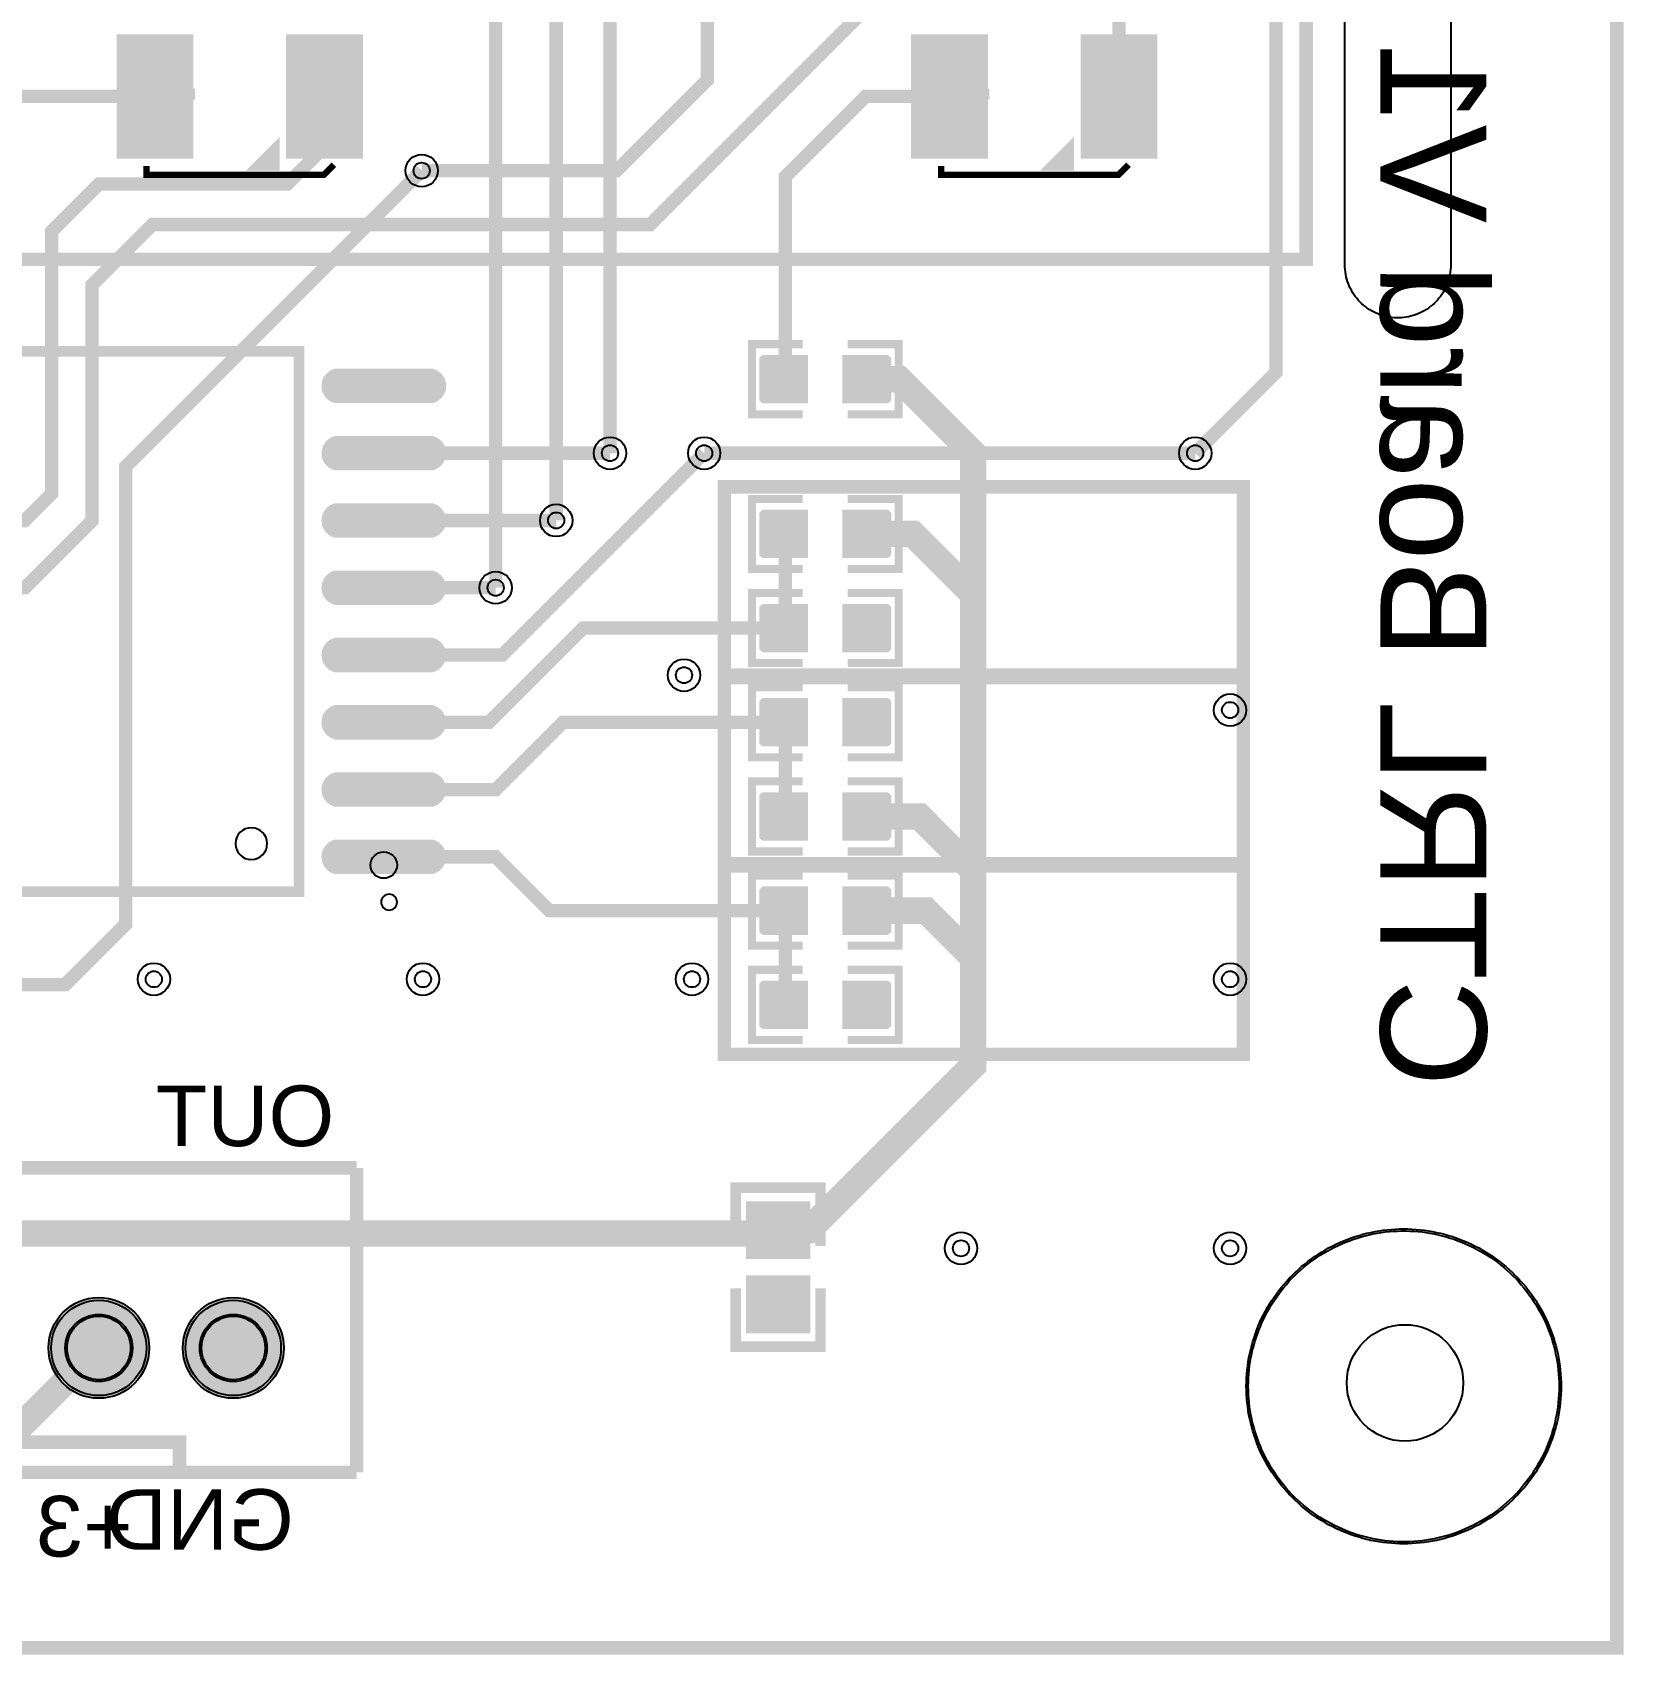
# Model space of a CAD drawing. Header units: millimetres. Extents: x -0.1 to 66.1, y -51.1 to 2.1.
# Drawn here: x 36.08 to 66.13, y -51.13 to -20.51 of the extents above; entities that cross this region are included whole.
import ezdxf

# ---------------------------------------------------------------- set-up
doc = ezdxf.new("R2010")
doc.units = ezdxf.units.MM
for name, color, linetype, true_color in [('BoardOutLine', 7, 'Continuous', 0xff00ff), ('BottomLayer', 7, 'Continuous', 0x0000ff), ('BottomSilkLayer', 7, 'Continuous', 0x66cc33), ('BottomSolderMaskLayer', 7, 'Continuous', 0xaa00ff), ('Document', 7, 'Continuous', 0xffffff), ('Hole', 7, 'Continuous', 0x222222), ('Multi-Layer', 7, 'Continuous', 0xc0c0c0), ('TopLayer', 7, 'Continuous', 0xff0000), ('TopPasteMaskLayer', 7, 'Continuous', 0x808080), ('TopSilkLayer', 7, 'Continuous', 0xffcc00), ('TopSolderMaskLayer', 7, 'Continuous', 0x800080)]:
    doc.layers.add(name, color=color, linetype=linetype, true_color=true_color)
doc.styles.get("Standard").update_dxf_attribs({"font": 'arial.ttf'})

msp = doc.modelspace()

# ---------------------------------------------------------------- hatches: boundary and pattern name
at = {"layer": 'BottomSolderMaskLayer'}
for points in [[(36.387, -45.339, 1), (38.289, -45.339, 1)], [(38.927, -45.339, 1), (40.829, -45.339, 1)]]:
    msp.add_hatch(color=256, dxfattribs=at).paths.add_polyline_path(points)
at = {"layer": 'Document'}
for points in [[(38.761, -21.161), (38.761, -22.154), (38.554, -22.154), (38.554, -21.159), (38.761, -21.161)], [(53.761, -21.161), (53.761, -22.154), (53.554, -22.154), (53.554, -21.159), (53.761, -21.161)], [(39.152, -21.567), (39.152, -21.774), (38.158, -21.774), (38.16, -21.567), (39.152, -21.567)], [(41.891, -21.567), (41.891, -21.774), (40.896, -21.774), (40.898, -21.567), (41.891, -21.567)], [(54.152, -21.567), (54.152, -21.774), (53.158, -21.774), (53.16, -21.567), (54.152, -21.567)], [(56.891, -21.567), (56.891, -21.774), (55.896, -21.774), (55.898, -21.567), (56.891, -21.567)], [(40.75, -23.113), (40.115, -23.113), (40.75, -22.478)], [(55.75, -23.113), (55.115, -23.113), (55.75, -22.478)]]:
    msp.add_hatch(color=256, dxfattribs=at).paths.add_polyline_path(points)
at = {"layer": 'Multi-Layer'}
for points in [[(36.438, -45.339, 1), (38.238, -45.339, 1)], [(38.978, -45.339, 1), (40.778, -45.339, 1)]]:
    msp.add_hatch(color=256, dxfattribs=at).paths.add_polyline_path(points)
at = {"layer": 'TopLayer'}
for points in [[(37.7, -20.563), (39.1, -20.563), (39.1, -22.863), (37.7, -22.863)], [(40.9, -20.563), (42.3, -20.563), (42.3, -22.863), (40.9, -22.863)], [(52.7, -20.563), (54.1, -20.563), (54.1, -22.863), (52.7, -22.863)], [(55.9, -20.563), (57.3, -20.563), (57.3, -22.863), (55.9, -22.863)], [(50.704, -27.483), (50.704, -26.619), (49.898, -26.619), (49.898, -27.483)], [(51.404, -27.483), (51.404, -26.619), (52.21, -26.619), (52.21, -27.483)], [(43.569, -26.878, -0.785398), (43.569, -27.478), (41.869, -27.478, -0.785398), (41.869, -26.878)], [(43.569, -28.148, -0.785398), (43.569, -28.748), (41.869, -28.748, -0.785398), (41.869, -28.148)], [(43.569, -29.418, -0.785398), (43.569, -30.018), (41.869, -30.018, -0.785398), (41.869, -29.418)], [(50.704, -30.404), (50.704, -29.54), (49.898, -29.54), (49.898, -30.404)], [(51.404, -30.404), (51.404, -29.54), (52.21, -29.54), (52.21, -30.404)], [(43.569, -30.688, -0.785398), (43.569, -31.288), (41.869, -31.288, -0.785398), (41.869, -30.688)], [(50.704, -31.318), (50.704, -32.182), (49.898, -32.182), (49.898, -31.318)], [(51.404, -31.318), (51.404, -32.182), (52.21, -32.182), (52.21, -31.318)], [(43.569, -31.958, -0.785398), (43.569, -32.558), (41.869, -32.558, -0.785398), (41.869, -31.958)], [(43.569, -33.228, -0.785398), (43.569, -33.828), (41.869, -33.828, -0.785398), (41.869, -33.228)], [(50.704, -33.096), (50.704, -33.96), (49.898, -33.96), (49.898, -33.096)], [(51.404, -33.096), (51.404, -33.96), (52.21, -33.96), (52.21, -33.096)], [(43.569, -34.498, -0.785398), (43.569, -35.098), (41.869, -35.098, -0.785398), (41.869, -34.498)], [(50.704, -35.738), (50.704, -34.874), (49.898, -34.874), (49.898, -35.738)], [(51.404, -35.738), (51.404, -34.874), (52.21, -34.874), (52.21, -35.738)], [(43.569, -35.768, -0.785398), (43.569, -36.368), (41.869, -36.368, -0.785398), (41.869, -35.768)], [(50.704, -37.516), (50.704, -36.652), (49.898, -36.652), (49.898, -37.516)], [(51.404, -37.516), (51.404, -36.652), (52.21, -36.652), (52.21, -37.516)], [(50.704, -38.43), (50.704, -39.294), (49.898, -39.294), (49.898, -38.43)], [(51.404, -38.43), (51.404, -39.294), (52.21, -39.294), (52.21, -38.43)], [(49.615, -43.615), (49.615, -42.615), (50.715, -42.615), (50.715, -43.615)], [(49.615, -45.015), (49.615, -44.015), (50.715, -44.015), (50.715, -45.015)]]:
    msp.add_hatch(color=256, dxfattribs=at).paths.add_polyline_path(points)
at = {"layer": 'TopPasteMaskLayer'}
for points in [[(37.7, -20.563), (39.1, -20.563), (39.1, -22.863), (37.7, -22.863)], [(40.9, -20.563), (42.3, -20.563), (42.3, -22.863), (40.9, -22.863)], [(52.7, -20.563), (54.1, -20.563), (54.1, -22.863), (52.7, -22.863)], [(55.9, -20.563), (57.3, -20.563), (57.3, -22.863), (55.9, -22.863)], [(50.699, -26.651), (50.699, -26.879), (50.319, -26.879), (50.319, -27.209), (50.699, -27.209), (50.699, -27.451), (50.649, -27.501), (49.859, -27.501), (49.809, -27.451), (49.809, -26.651), (49.859, -26.601), (50.649, -26.601)], [(52.249, -26.601), (51.449, -26.601), (51.399, -26.651), (51.399, -26.879), (51.769, -26.879), (51.769, -27.209), (51.399, -27.209), (51.399, -27.451), (51.449, -27.501), (52.249, -27.501), (52.299, -27.451), (52.299, -26.651)], [(43.569, -26.878, -0.785398), (43.569, -27.478), (41.869, -27.478, -0.785398), (41.869, -26.878)], [(43.569, -28.148, -0.785398), (43.569, -28.748), (41.869, -28.748, -0.785398), (41.869, -28.148)], [(43.569, -29.418, -0.785398), (43.569, -30.018), (41.869, -30.018, -0.785398), (41.869, -29.418)], [(50.699, -29.572), (50.699, -29.8), (50.319, -29.8), (50.319, -30.13), (50.699, -30.13), (50.699, -30.372), (50.649, -30.422), (49.859, -30.422), (49.809, -30.372), (49.809, -29.572), (49.859, -29.522), (50.649, -29.522)], [(52.249, -29.522), (51.449, -29.522), (51.399, -29.572), (51.399, -29.8), (51.769, -29.8), (51.769, -30.13), (51.399, -30.13), (51.399, -30.372), (51.449, -30.422), (52.249, -30.422), (52.299, -30.372), (52.299, -29.572)], [(43.569, -30.688, -0.785398), (43.569, -31.288), (41.869, -31.288, -0.785398), (41.869, -30.688)], [(49.859, -32.2), (50.659, -32.2), (50.709, -32.15), (50.709, -31.922), (50.339, -31.922), (50.339, -31.592), (50.709, -31.592), (50.709, -31.35), (50.659, -31.3), (49.859, -31.3), (49.809, -31.35), (49.809, -32.15)], [(51.409, -32.15), (51.409, -31.922), (51.789, -31.922), (51.789, -31.592), (51.409, -31.592), (51.409, -31.35), (51.459, -31.3), (52.249, -31.3), (52.299, -31.35), (52.299, -32.15), (52.249, -32.2), (51.459, -32.2)], [(43.569, -31.958, -0.785398), (43.569, -32.558), (41.869, -32.558, -0.785398), (41.869, -31.958)], [(43.569, -33.228, -0.785398), (43.569, -33.828), (41.869, -33.828, -0.785398), (41.869, -33.228)], [(49.859, -33.978), (50.659, -33.978), (50.709, -33.928), (50.709, -33.7), (50.339, -33.7), (50.339, -33.37), (50.709, -33.37), (50.709, -33.128), (50.659, -33.078), (49.859, -33.078), (49.809, -33.128), (49.809, -33.928)], [(51.409, -33.928), (51.409, -33.7), (51.789, -33.7), (51.789, -33.37), (51.409, -33.37), (51.409, -33.128), (51.459, -33.078), (52.249, -33.078), (52.299, -33.128), (52.299, -33.928), (52.249, -33.978), (51.459, -33.978)], [(43.569, -34.498, -0.785398), (43.569, -35.098), (41.869, -35.098, -0.785398), (41.869, -34.498)], [(50.699, -34.906), (50.699, -35.134), (50.319, -35.134), (50.319, -35.464), (50.699, -35.464), (50.699, -35.706), (50.649, -35.756), (49.859, -35.756), (49.809, -35.706), (49.809, -34.906), (49.859, -34.856), (50.649, -34.856)], [(52.249, -34.856), (51.449, -34.856), (51.399, -34.906), (51.399, -35.134), (51.769, -35.134), (51.769, -35.464), (51.399, -35.464), (51.399, -35.706), (51.449, -35.756), (52.249, -35.756), (52.299, -35.706), (52.299, -34.906)], [(43.569, -35.768, -0.785398), (43.569, -36.368), (41.869, -36.368, -0.785398), (41.869, -35.768)], [(50.699, -36.684), (50.699, -36.912), (50.319, -36.912), (50.319, -37.242), (50.699, -37.242), (50.699, -37.484), (50.649, -37.534), (49.859, -37.534), (49.809, -37.484), (49.809, -36.684), (49.859, -36.634), (50.649, -36.634)], [(52.249, -36.634), (51.449, -36.634), (51.399, -36.684), (51.399, -36.912), (51.769, -36.912), (51.769, -37.242), (51.399, -37.242), (51.399, -37.484), (51.449, -37.534), (52.249, -37.534), (52.299, -37.484), (52.299, -36.684)], [(49.859, -39.312), (50.659, -39.312), (50.709, -39.262), (50.709, -39.034), (50.339, -39.034), (50.339, -38.704), (50.709, -38.704), (50.709, -38.462), (50.659, -38.412), (49.859, -38.412), (49.809, -38.462), (49.809, -39.262)], [(51.409, -39.262), (51.409, -39.034), (51.789, -39.034), (51.789, -38.704), (51.409, -38.704), (51.409, -38.462), (51.459, -38.412), (52.249, -38.412), (52.299, -38.462), (52.299, -39.262), (52.249, -39.312), (51.459, -39.312)], [(49.615, -43.615), (49.615, -42.615), (50.715, -42.615), (50.715, -43.615)], [(49.615, -45.015), (49.615, -44.015), (50.715, -44.015), (50.715, -45.015)]]:
    msp.add_hatch(color=256, dxfattribs=at).paths.add_polyline_path(points)
at = {"layer": 'TopSilkLayer'}
for points in [[(40.75, -23.113), (40.115, -23.113), (40.75, -22.478)], [(55.75, -23.113), (55.115, -23.113), (55.75, -22.478)]]:
    msp.add_hatch(color=256, dxfattribs=at).paths.add_polyline_path(points)
at = {"layer": 'TopSolderMaskLayer'}
for points in [[(37.675, -20.538), (39.125, -20.538), (39.125, -22.888), (37.675, -22.888)], [(40.875, -20.538), (42.325, -20.538), (42.325, -22.888), (40.875, -22.888)], [(52.675, -20.538), (54.125, -20.538), (54.125, -22.888), (52.675, -22.888)], [(55.875, -20.538), (57.325, -20.538), (57.325, -22.888), (55.875, -22.888)], [(50.729, -27.508), (50.729, -26.594), (49.872, -26.594), (49.872, -27.508)], [(51.379, -27.508), (51.379, -26.594), (52.236, -26.594), (52.236, -27.508)], [(43.641, -26.853, -0.785398), (43.641, -27.503), (41.797, -27.503, -0.785398), (41.797, -26.853)], [(43.641, -28.123, -0.785398), (43.641, -28.773), (41.797, -28.773, -0.785398), (41.797, -28.123)], [(43.641, -29.393, -0.785398), (43.641, -30.043), (41.797, -30.043, -0.785398), (41.797, -29.393)], [(50.729, -30.429), (50.729, -29.515), (49.872, -29.515), (49.872, -30.429)], [(51.379, -30.429), (51.379, -29.515), (52.236, -29.515), (52.236, -30.429)], [(43.641, -30.663, -0.785398), (43.641, -31.313), (41.797, -31.313, -0.785398), (41.797, -30.663)], [(50.729, -31.293), (50.729, -32.207), (49.872, -32.207), (49.872, -31.293)], [(51.379, -31.293), (51.379, -32.207), (52.236, -32.207), (52.236, -31.293)], [(43.641, -31.933, -0.785398), (43.641, -32.583), (41.797, -32.583, -0.785398), (41.797, -31.933)], [(50.729, -33.071), (50.729, -33.985), (49.872, -33.985), (49.872, -33.071)], [(51.379, -33.071), (51.379, -33.985), (52.236, -33.985), (52.236, -33.071)], [(43.641, -33.203, -0.785398), (43.641, -33.853), (41.797, -33.853, -0.785398), (41.797, -33.203)], [(43.641, -34.473, -0.785398), (43.641, -35.123), (41.797, -35.123, -0.785398), (41.797, -34.473)], [(50.729, -35.763), (50.729, -34.849), (49.872, -34.849), (49.872, -35.763)], [(51.379, -35.763), (51.379, -34.849), (52.236, -34.849), (52.236, -35.763)], [(43.641, -35.743, -0.785398), (43.641, -36.393), (41.797, -36.393, -0.785398), (41.797, -35.743)], [(50.729, -37.541), (50.729, -36.627), (49.872, -36.627), (49.872, -37.541)], [(51.379, -37.541), (51.379, -36.627), (52.236, -36.627), (52.236, -37.541)], [(50.729, -38.405), (50.729, -39.319), (49.872, -39.319), (49.872, -38.405)], [(51.379, -38.405), (51.379, -39.319), (52.236, -39.319), (52.236, -38.405)], [(49.559, -43.661), (49.559, -42.569), (50.771, -42.569), (50.771, -43.661)], [(49.559, -45.061), (49.559, -43.969), (50.771, -43.969), (50.771, -45.061)], [(36.387, -45.339, 1), (38.289, -45.339, 1)], [(38.927, -45.339, 1), (40.829, -45.339, 1)]]:
    msp.add_hatch(color=256, dxfattribs=at).paths.add_polyline_path(points)

# ---------------------------------------------------------------- linework, layer by layer
at = {"layer": 'BoardOutLine', "const_width": 0.254}
msp.add_lwpolyline([(0, 2), (66, 2), (66, -51), (0, -51), (0, 2)], close=True, dxfattribs=at)
at = {"layer": 'BottomLayer', "const_width": 0.254}
for points in [[(44.831, -12.7), (44.831, -30.988)], [(45.974, -12.7), (45.974, -29.718)], [(46.99, -12.7), (46.99, -28.448)], [(43.434, -23.114), (37.846, -28.702), (37.846, -37.338), (36.703, -38.481), (33.401, -38.481), (32.258, -39.624), (32.258, -45.339)], [(58.039, -28.448), (48.768, -28.448)]]:
    msp.add_lwpolyline(points, dxfattribs=at)
at = {"layer": 'BottomLayer'}
msp.add_lwpolyline([(59.042, -46.064), (59.043, -45.986), (59.046, -45.909), (59.051, -45.832), (59.058, -45.755), (59.067, -45.678), (59.078, -45.601), (59.092, -45.525), (59.107, -45.449), (59.124, -45.373), (59.143, -45.298), (59.164, -45.224), (59.188, -45.15), (59.213, -45.076), (59.24, -45.004), (59.269, -44.932), (59.299, -44.861), (59.332, -44.791), (59.367, -44.721), (59.403, -44.653), (59.441, -44.586), (59.481, -44.519), (59.523, -44.454), (59.566, -44.39), (59.611, -44.327), (59.658, -44.265), (59.706, -44.204), (59.756, -44.145), (59.807, -44.087), (59.86, -44.03), (59.915, -43.975), (59.971, -43.922), (60.028, -43.869), (60.087, -43.819), (60.146, -43.77), (60.208, -43.722), (60.27, -43.676), (60.334, -43.632), (60.398, -43.59), (60.464, -43.549), (60.531, -43.51), (60.599, -43.473), (60.668, -43.437), (60.738, -43.404), (60.808, -43.372), (60.88, -43.342), (60.952, -43.314), (61.025, -43.288), (61.099, -43.264), (61.173, -43.242), (61.248, -43.221), (61.323, -43.203), (61.399, -43.187), (61.475, -43.173), (61.551, -43.16), (61.628, -43.15), (61.705, -43.142), (61.782, -43.136), (61.86, -43.132), (61.937, -43.13), (62.015, -43.13), (62.092, -43.132), (62.17, -43.136), (62.247, -43.142), (62.324, -43.15), (62.401, -43.16), (62.477, -43.173), (62.553, -43.187), (62.629, -43.203), (62.704, -43.221), (62.779, -43.242), (62.853, -43.264), (62.927, -43.288), (63, -43.314), (63.072, -43.342), (63.144, -43.372), (63.214, -43.404), (63.284, -43.437), (63.353, -43.473), (63.421, -43.51), (63.488, -43.549), (63.554, -43.59), (63.618, -43.632), (63.682, -43.676), (63.744, -43.722), (63.806, -43.77), (63.865, -43.819), (63.924, -43.869), (63.981, -43.922), (64.037, -43.975), (64.092, -44.03), (64.145, -44.087), (64.196, -44.145), (64.246, -44.204), (64.294, -44.265), (64.341, -44.327), (64.386, -44.39), (64.429, -44.454), (64.471, -44.519), (64.511, -44.586), (64.549, -44.653), (64.585, -44.721), (64.62, -44.791), (64.653, -44.861), (64.683, -44.932), (64.712, -45.004), (64.739, -45.076), (64.764, -45.15), (64.788, -45.224), (64.809, -45.298), (64.828, -45.373), (64.845, -45.449), (64.86, -45.525), (64.874, -45.601), (64.885, -45.678), (64.894, -45.755), (64.901, -45.832), (64.906, -45.909), (64.909, -45.986), (64.91, -46.064), (64.909, -46.141), (64.906, -46.219), (64.901, -46.296), (64.894, -46.373), (64.885, -46.45), (64.874, -46.527), (64.86, -46.603), (64.845, -46.679), (64.828, -46.755), (64.809, -46.83), (64.788, -46.904), (64.764, -46.978), (64.739, -47.051), (64.712, -47.124), (64.683, -47.196), (64.653, -47.267), (64.62, -47.337), (64.585, -47.406), (64.549, -47.475), (64.511, -47.542), (64.471, -47.609), (64.429, -47.674), (64.386, -47.738), (64.341, -47.801), (64.294, -47.863), (64.246, -47.924), (64.196, -47.983), (64.145, -48.041), (64.092, -48.097), (64.037, -48.153), (63.981, -48.206), (63.924, -48.258), (63.865, -48.309), (63.806, -48.358), (63.744, -48.406), (63.682, -48.451), (63.618, -48.496), (63.554, -48.538), (63.488, -48.579), (63.421, -48.618), (63.353, -48.655), (63.284, -48.691), (63.214, -48.724), (63.144, -48.756), (63.072, -48.786), (63, -48.814), (62.927, -48.84), (62.853, -48.864), (62.779, -48.886), (62.704, -48.907), (62.629, -48.925), (62.553, -48.941), (62.477, -48.955), (62.401, -48.967), (62.324, -48.978), (62.247, -48.986), (62.17, -48.992), (62.092, -48.996), (62.015, -48.998), (61.937, -48.998), (61.86, -48.996), (61.782, -48.992), (61.705, -48.986), (61.628, -48.978), (61.551, -48.967), (61.475, -48.955), (61.399, -48.941), (61.323, -48.925), (61.248, -48.907), (61.173, -48.886), (61.099, -48.864), (61.025, -48.84), (60.952, -48.814), (60.88, -48.786), (60.808, -48.756), (60.738, -48.724), (60.668, -48.691), (60.599, -48.655), (60.531, -48.618), (60.464, -48.579), (60.398, -48.538), (60.334, -48.496), (60.27, -48.451), (60.208, -48.406), (60.146, -48.358), (60.087, -48.309), (60.028, -48.258), (59.971, -48.206), (59.915, -48.153), (59.86, -48.097), (59.807, -48.041), (59.756, -47.983), (59.706, -47.924), (59.658, -47.863), (59.611, -47.801), (59.566, -47.738), (59.523, -47.674), (59.481, -47.609), (59.441, -47.542), (59.403, -47.475), (59.367, -47.406), (59.332, -47.337), (59.299, -47.267), (59.269, -47.196), (59.24, -47.124), (59.213, -47.051), (59.188, -46.978), (59.164, -46.904), (59.143, -46.83), (59.124, -46.755), (59.107, -46.679), (59.092, -46.603), (59.078, -46.527), (59.067, -46.45), (59.058, -46.373), (59.051, -46.296), (59.046, -46.219), (59.043, -46.141), (59.042, -46.064)], close=True, dxfattribs=at)
at = {"layer": 'BottomSilkLayer', "const_width": 0.254}
for points in [[(27.388, -41.939), (42.208, -41.939)], [(42.208, -41.939), (42.208, -47.689)], [(38.862, -47.625), (38.862, -47.117), (30.734, -47.117), (30.734, -47.625)], [(42.208, -47.689), (27.388, -47.689)]]:
    msp.add_lwpolyline(points, dxfattribs=at)
at = {"layer": 'BottomSolderMaskLayer'}
for centre, radius in [((37.338, -45.339), 0.951), ((39.878, -45.339), 0.951), ((37.338, -45.339), 0.634), ((39.878, -45.339), 0.634)]:
    msp.add_circle(centre, radius, dxfattribs=at)
at = {"layer": 'Document'}
msp.add_circle((42.719, -36.223), 0.25, dxfattribs=at)
at = {"layer": 'Hole'}
for centre in [(43.434, -23.114), (46.99, -28.448), (48.768, -28.448), (58.039, -28.448), (45.974, -29.718), (44.831, -30.988), (48.387, -32.639), (58.698, -33.298), (38.378, -38.378), (43.458, -38.378), (48.538, -38.378), (58.698, -38.378), (53.618, -43.458), (58.698, -43.458)]:
    msp.add_circle(centre, 0.153, dxfattribs=at)
at = {"layer": 'Multi-Layer'}
msp.add_lwpolyline([(62.865, -17.907), (62.865, -24.892), (62.864, -24.938), (62.861, -24.983), (62.856, -25.028), (62.848, -25.073), (62.839, -25.118), (62.828, -25.162), (62.815, -25.205), (62.799, -25.248), (62.782, -25.29), (62.763, -25.332), (62.742, -25.372), (62.719, -25.412), (62.695, -25.45), (62.669, -25.487), (62.641, -25.523), (62.611, -25.558), (62.58, -25.591), (62.548, -25.623), (62.514, -25.653), (62.478, -25.682), (62.442, -25.709), (62.404, -25.734), (62.365, -25.758), (62.325, -25.78), (62.284, -25.8), (62.242, -25.818), (62.2, -25.834), (62.157, -25.849), (62.113, -25.861), (62.068, -25.871), (62.024, -25.879), (61.979, -25.886), (61.933, -25.89), (61.888, -25.892), (61.842, -25.892), (61.797, -25.89), (61.751, -25.886), (61.706, -25.879), (61.662, -25.871), (61.617, -25.861), (61.573, -25.849), (61.53, -25.834), (61.488, -25.818), (61.446, -25.8), (61.405, -25.78), (61.365, -25.758), (61.326, -25.734), (61.288, -25.709), (61.252, -25.682), (61.216, -25.653), (61.182, -25.623), (61.15, -25.591), (61.119, -25.558), (61.089, -25.523), (61.061, -25.487), (61.035, -25.45), (61.011, -25.412), (60.988, -25.372), (60.967, -25.332), (60.948, -25.29), (60.931, -25.248), (60.915, -25.205), (60.902, -25.162), (60.891, -25.118), (60.882, -25.073), (60.874, -25.028), (60.869, -24.983), (60.866, -24.938), (60.865, -24.892), (60.865, -17.907)], dxfattribs=at)
for centre, radius in [((43.434, -23.114), 0.305), ((46.99, -28.448), 0.305), ((48.768, -28.448), 0.305), ((58.039, -28.448), 0.305), ((45.974, -29.718), 0.305), ((44.831, -30.988), 0.305), ((48.387, -32.639), 0.305), ((58.698, -33.298), 0.305), ((38.378, -38.378), 0.305), ((43.458, -38.378), 0.305), ((48.538, -38.378), 0.305), ((58.698, -38.378), 0.305), ((53.618, -43.458), 0.305), ((58.698, -43.458), 0.305), ((37.338, -45.339), 0.9), ((39.878, -45.339), 0.9), ((37.338, -45.339), 0.6), ((39.878, -45.339), 0.6), ((62, -46), 1.1)]:
    msp.add_circle(centre, radius, dxfattribs=at)
at = {"layer": 'TopLayer'}
for points, const_width in [([(12.25, -7.069), (15.537, -7.069), (18.034, -4.572), (28.194, -4.572), (31.242, -7.62), (34.544, -7.62), (37.592, -4.572), (57.658, -4.572), (59.563, -6.477), (59.563, -26.924), (58.039, -28.448)], 0.254), ([(48.829, -16.383), (48.829, -21.402), (47.117, -23.114), (43.434, -23.114)], 0.254), ([(56.599, -21.712), (56.599, -20.023), (56.261, -19.685), (52.197, -19.685), (47.752, -24.13), (38.354, -24.13), (37.211, -25.273), (37.211, -29.718), (35.941, -30.988), (32.718, -30.988)], 0.254), ([(26.035, -26.424), (26.035, -25.273), (29.596, -21.712), (38.4, -21.712)], 0.254), ([(41.6, -21.712), (41.6, -22.662), (40.894, -23.368), (37.338, -23.368), (36.449, -24.257), (36.449, -29.21), (35.941, -29.718), (32.718, -29.718)], 0.254), ([(53.4, -21.713), (51.816, -21.713), (50.301, -23.228), (50.301, -27.051)], 0.254), ([(53.848, -31.115), (53.848, -28.448), (52.451, -27.051), (51.807, -27.051)], 0.5), ([(46.99, -28.448), (42.719, -28.448)], 0.254), ([(48.768, -28.448), (44.958, -32.258), (42.72, -32.258)], 0.254), ([(45.974, -29.718), (43.053, -29.718)], 0.254), ([(50.301, -31.75), (50.301, -29.972)], 0.254), ([(53.848, -36.322), (53.848, -31.115), (52.705, -29.972), (51.807, -29.972)], 0.5), ([(44.831, -30.988), (42.719, -30.988)], 0.254), ([(42.72, -33.528), (44.704, -33.528), (46.482, -31.75), (50.3, -31.75)], 0.254), ([(42.72, -34.798), (44.831, -34.798), (46.101, -33.528), (50.3, -33.528)], 0.254), ([(50.301, -33.528), (50.301, -35.306)], 0.254), ([(53.848, -37.973), (53.848, -36.322), (52.832, -35.306), (51.807, -35.306)], 0.5), ([(42.72, -36.068), (44.831, -36.068), (45.847, -37.084), (50.3, -37.084)], 0.254), ([(51.807, -37.084), (52.959, -37.084), (53.848, -37.973), (53.848, -40.005), (50.738, -43.115), (50.165, -43.115)], 0.5), ([(50.301, -37.084), (50.301, -38.862)], 0.254), ([(50.165, -43.115), (50.1, -43.18), (35.306, -43.18), (34.798, -43.688), (34.798, -45.339)], 0.5), ([(19.558, -45.339), (19.558, -46.736), (20.193, -47.371), (35.306, -47.371), (37.338, -45.339)], 0.5)]:
    msp.add_lwpolyline(points, dxfattribs=dict(at, const_width=const_width))
msp.add_lwpolyline([(59.004, -46.064), (59.005, -45.986), (59.009, -45.908), (59.014, -45.831), (59.021, -45.753), (59.03, -45.676), (59.041, -45.599), (59.054, -45.522), (59.069, -45.446), (59.087, -45.37), (59.106, -45.295), (59.127, -45.22), (59.15, -45.146), (59.175, -45.072), (59.202, -44.999), (59.231, -44.927), (59.261, -44.855), (59.294, -44.785), (59.328, -44.715), (59.365, -44.646), (59.403, -44.578), (59.442, -44.511), (59.484, -44.445), (59.527, -44.381), (59.572, -44.317), (59.618, -44.255), (59.667, -44.194), (59.716, -44.134), (59.768, -44.076), (59.82, -44.018), (59.875, -43.963), (59.931, -43.908), (59.988, -43.856), (60.046, -43.804), (60.106, -43.755), (60.167, -43.706), (60.229, -43.66), (60.293, -43.615), (60.358, -43.572), (60.423, -43.53), (60.49, -43.49), (60.558, -43.452), (60.627, -43.416), (60.697, -43.382), (60.767, -43.349), (60.839, -43.319), (60.911, -43.29), (60.984, -43.263), (61.058, -43.238), (61.132, -43.215), (61.207, -43.194), (61.282, -43.174), (61.358, -43.157), (61.434, -43.142), (61.511, -43.129), (61.588, -43.118), (61.665, -43.109), (61.743, -43.102), (61.82, -43.096), (61.898, -43.093), (61.976, -43.092), (62.054, -43.093), (62.132, -43.096), (62.209, -43.102), (62.287, -43.109), (62.364, -43.118), (62.441, -43.129), (62.518, -43.142), (62.594, -43.157), (62.67, -43.174), (62.745, -43.194), (62.82, -43.215), (62.894, -43.238), (62.968, -43.263), (63.041, -43.29), (63.113, -43.319), (63.185, -43.349), (63.255, -43.382), (63.325, -43.416), (63.394, -43.452), (63.462, -43.49), (63.529, -43.53), (63.594, -43.572), (63.659, -43.615), (63.723, -43.66), (63.785, -43.706), (63.846, -43.755), (63.906, -43.804), (63.964, -43.856), (64.021, -43.908), (64.077, -43.963), (64.132, -44.018), (64.184, -44.076), (64.236, -44.134), (64.285, -44.194), (64.334, -44.255), (64.38, -44.317), (64.425, -44.381), (64.468, -44.445), (64.51, -44.511), (64.549, -44.578), (64.587, -44.646), (64.624, -44.715), (64.658, -44.785), (64.691, -44.855), (64.721, -44.927), (64.75, -44.999), (64.777, -45.072), (64.802, -45.146), (64.825, -45.22), (64.846, -45.295), (64.865, -45.37), (64.883, -45.446), (64.898, -45.522), (64.911, -45.599), (64.922, -45.676), (64.931, -45.753), (64.938, -45.831), (64.943, -45.908), (64.947, -45.986), (64.948, -46.064), (64.947, -46.142), (64.943, -46.219), (64.938, -46.297), (64.931, -46.375), (64.922, -46.452), (64.911, -46.529), (64.898, -46.605), (64.883, -46.682), (64.865, -46.758), (64.846, -46.833), (64.825, -46.908), (64.802, -46.982), (64.777, -47.056), (64.75, -47.129), (64.721, -47.201), (64.691, -47.273), (64.658, -47.343), (64.624, -47.413), (64.587, -47.482), (64.549, -47.55), (64.51, -47.617), (64.468, -47.682), (64.425, -47.747), (64.38, -47.811), (64.334, -47.873), (64.285, -47.934), (64.236, -47.994), (64.184, -48.052), (64.132, -48.109), (64.077, -48.165), (64.021, -48.219), (63.964, -48.272), (63.906, -48.324), (63.846, -48.373), (63.785, -48.421), (63.723, -48.468), (63.659, -48.513), (63.594, -48.556), (63.529, -48.598), (63.462, -48.637), (63.394, -48.675), (63.325, -48.712), (63.255, -48.746), (63.185, -48.779), (63.113, -48.809), (63.041, -48.838), (62.968, -48.865), (62.894, -48.89), (62.82, -48.913), (62.745, -48.934), (62.67, -48.953), (62.594, -48.971), (62.518, -48.986), (62.441, -48.999), (62.364, -49.01), (62.287, -49.019), (62.209, -49.026), (62.132, -49.031), (62.054, -49.034), (61.976, -49.035), (61.898, -49.034), (61.82, -49.031), (61.743, -49.026), (61.665, -49.019), (61.588, -49.01), (61.511, -48.999), (61.434, -48.986), (61.358, -48.971), (61.282, -48.953), (61.207, -48.934), (61.132, -48.913), (61.058, -48.89), (60.984, -48.865), (60.911, -48.838), (60.839, -48.809), (60.767, -48.779), (60.697, -48.746), (60.627, -48.712), (60.558, -48.675), (60.49, -48.637), (60.423, -48.598), (60.358, -48.556), (60.293, -48.513), (60.229, -48.468), (60.167, -48.421), (60.106, -48.373), (60.046, -48.324), (59.988, -48.272), (59.931, -48.219), (59.875, -48.165), (59.82, -48.109), (59.768, -48.052), (59.716, -47.994), (59.667, -47.934), (59.618, -47.873), (59.572, -47.811), (59.527, -47.747), (59.484, -47.682), (59.442, -47.617), (59.403, -47.55), (59.365, -47.482), (59.328, -47.413), (59.294, -47.343), (59.261, -47.273), (59.231, -47.201), (59.202, -47.129), (59.175, -47.056), (59.15, -46.982), (59.127, -46.908), (59.106, -46.833), (59.087, -46.758), (59.069, -46.682), (59.054, -46.605), (59.041, -46.529), (59.03, -46.452), (59.021, -46.375), (59.014, -46.297), (59.009, -46.219), (59.005, -46.142), (59.004, -46.064)], close=True, dxfattribs=at)
msp.add_lwpolyline([(59.004, -46.064), (59.005, -45.986), (59.009, -45.908), (59.014, -45.831), (59.021, -45.753), (59.03, -45.676), (59.041, -45.599), (59.054, -45.522), (59.069, -45.446), (59.087, -45.37), (59.106, -45.295), (59.127, -45.22), (59.15, -45.146), (59.175, -45.072), (59.202, -44.999), (59.231, -44.927), (59.261, -44.855), (59.294, -44.785), (59.328, -44.715), (59.365, -44.646), (59.403, -44.578), (59.442, -44.511), (59.484, -44.445), (59.527, -44.381), (59.572, -44.317), (59.618, -44.255), (59.667, -44.194), (59.716, -44.134), (59.768, -44.076), (59.82, -44.018), (59.875, -43.963), (59.931, -43.908), (59.988, -43.856), (60.046, -43.804), (60.106, -43.755), (60.167, -43.706), (60.229, -43.66), (60.293, -43.615), (60.358, -43.572), (60.423, -43.53), (60.49, -43.49), (60.558, -43.452), (60.627, -43.416), (60.697, -43.382), (60.767, -43.349), (60.839, -43.319), (60.911, -43.29), (60.984, -43.263), (61.058, -43.238), (61.132, -43.215), (61.207, -43.194), (61.282, -43.174), (61.358, -43.157), (61.434, -43.142), (61.511, -43.129), (61.588, -43.118), (61.665, -43.109), (61.743, -43.102), (61.82, -43.096), (61.898, -43.093), (61.976, -43.092), (62.054, -43.093), (62.132, -43.096), (62.209, -43.102), (62.287, -43.109), (62.364, -43.118), (62.441, -43.129), (62.518, -43.142), (62.594, -43.157), (62.67, -43.174), (62.745, -43.194), (62.82, -43.215), (62.894, -43.238), (62.968, -43.263), (63.041, -43.29), (63.113, -43.319), (63.185, -43.349), (63.255, -43.382), (63.325, -43.416), (63.394, -43.452), (63.462, -43.49), (63.529, -43.53), (63.594, -43.572), (63.659, -43.615), (63.723, -43.66), (63.785, -43.706), (63.846, -43.755), (63.906, -43.804), (63.964, -43.856), (64.021, -43.908), (64.077, -43.963), (64.132, -44.018), (64.184, -44.076), (64.236, -44.134), (64.285, -44.194), (64.334, -44.255), (64.38, -44.317), (64.425, -44.381), (64.468, -44.445), (64.51, -44.511), (64.549, -44.578), (64.587, -44.646), (64.624, -44.715), (64.658, -44.785), (64.691, -44.855), (64.721, -44.927), (64.75, -44.999), (64.777, -45.072), (64.802, -45.146), (64.825, -45.22), (64.846, -45.295), (64.865, -45.37), (64.883, -45.446), (64.898, -45.522), (64.911, -45.599), (64.922, -45.676), (64.931, -45.753), (64.938, -45.831), (64.943, -45.908), (64.947, -45.986), (64.948, -46.064), (64.947, -46.142), (64.943, -46.219), (64.938, -46.297), (64.931, -46.375), (64.922, -46.452), (64.911, -46.529), (64.898, -46.605), (64.883, -46.682), (64.865, -46.758), (64.846, -46.833), (64.825, -46.908), (64.802, -46.982), (64.777, -47.056), (64.75, -47.129), (64.721, -47.201), (64.691, -47.273), (64.658, -47.343), (64.624, -47.413), (64.587, -47.482), (64.549, -47.55), (64.51, -47.617), (64.468, -47.682), (64.425, -47.747), (64.38, -47.811), (64.334, -47.873), (64.285, -47.934), (64.236, -47.994), (64.184, -48.052), (64.132, -48.109), (64.077, -48.165), (64.021, -48.219), (63.964, -48.272), (63.906, -48.324), (63.846, -48.373), (63.785, -48.421), (63.723, -48.468), (63.659, -48.513), (63.594, -48.556), (63.529, -48.598), (63.462, -48.637), (63.394, -48.675), (63.325, -48.712), (63.255, -48.746), (63.185, -48.779), (63.113, -48.809), (63.041, -48.838), (62.968, -48.865), (62.894, -48.89), (62.82, -48.913), (62.745, -48.934), (62.67, -48.953), (62.594, -48.971), (62.518, -48.986), (62.441, -48.999), (62.364, -49.01), (62.287, -49.019), (62.209, -49.026), (62.132, -49.031), (62.054, -49.034), (61.976, -49.035), (61.898, -49.034), (61.82, -49.031), (61.743, -49.026), (61.665, -49.019), (61.588, -49.01), (61.511, -48.999), (61.434, -48.986), (61.358, -48.971), (61.282, -48.953), (61.207, -48.934), (61.132, -48.913), (61.058, -48.89), (60.984, -48.865), (60.911, -48.838), (60.839, -48.809), (60.767, -48.779), (60.697, -48.746), (60.627, -48.712), (60.558, -48.675), (60.49, -48.637), (60.423, -48.598), (60.358, -48.556), (60.293, -48.513), (60.229, -48.468), (60.167, -48.421), (60.106, -48.373), (60.046, -48.324), (59.988, -48.272), (59.931, -48.219), (59.875, -48.165), (59.82, -48.109), (59.768, -48.052), (59.716, -47.994), (59.667, -47.934), (59.618, -47.873), (59.572, -47.811), (59.527, -47.747), (59.484, -47.682), (59.442, -47.617), (59.403, -47.55), (59.365, -47.482), (59.328, -47.413), (59.294, -47.343), (59.261, -47.273), (59.231, -47.201), (59.202, -47.129), (59.175, -47.056), (59.15, -46.982), (59.127, -46.908), (59.106, -46.833), (59.087, -46.758), (59.069, -46.682), (59.054, -46.605), (59.041, -46.529), (59.03, -46.452), (59.021, -46.375), (59.014, -46.297), (59.009, -46.219), (59.005, -46.142), (59.004, -46.064)], close=True, dxfattribs=at)
at = {"layer": 'TopSilkLayer'}
for points, const_width in [([(6.667, -18.288), (60.135, -18.288), (60.135, -24.788), (6.667, -24.788), (6.667, -18.288)], 0.254), ([(34.719, -36.723), (41.119, -36.723), (41.119, -26.523), (34.419, -26.523), (34.419, -36.723), (34.719, -36.723)], 0.2), ([(49.149, -29.083), (58.949, -29.083), (58.949, -32.683), (49.149, -32.683), (49.149, -29.083)], 0.254), ([(49.149, -32.639), (58.949, -32.639), (58.949, -36.239), (49.149, -36.239), (49.149, -32.639)], 0.254), ([(49.149, -36.195), (58.949, -36.195), (58.949, -39.795), (49.149, -39.795), (49.149, -36.195)], 0.254)]:
    msp.add_lwpolyline(points, close=True, dxfattribs=dict(at, const_width=const_width))
for points, const_width in [([(38.24, -23.027), (38.24, -23.193), (41.59, -23.193), (41.78, -23.003)], 0.12), ([(53.24, -23.027), (53.24, -23.193), (56.59, -23.193), (56.78, -23.003)], 0.12), ([(50.628, -27.712), (49.669, -27.712), (49.669, -26.39), (50.628, -26.39)], 0.152), ([(51.48, -27.712), (52.439, -27.712), (52.439, -26.39), (51.48, -26.39)], 0.152), ([(50.628, -30.633), (49.669, -30.633), (49.669, -29.311), (50.628, -29.311)], 0.152), ([(51.48, -30.633), (52.439, -30.633), (52.439, -29.311), (51.48, -29.311)], 0.152), ([(50.628, -31.089), (49.669, -31.089), (49.669, -32.411), (50.628, -32.411)], 0.152), ([(51.48, -31.089), (52.439, -31.089), (52.439, -32.411), (51.48, -32.411)], 0.152), ([(50.628, -32.867), (49.669, -32.867), (49.669, -34.189), (50.628, -34.189)], 0.152), ([(51.48, -32.867), (52.439, -32.867), (52.439, -34.189), (51.48, -34.189)], 0.152), ([(50.628, -35.967), (49.669, -35.967), (49.669, -34.645), (50.628, -34.645)], 0.152), ([(51.48, -35.967), (52.439, -35.967), (52.439, -34.645), (51.48, -34.645)], 0.152), ([(50.628, -37.745), (49.669, -37.745), (49.669, -36.423), (50.628, -36.423)], 0.152), ([(51.48, -37.745), (52.439, -37.745), (52.439, -36.423), (51.48, -36.423)], 0.152), ([(50.628, -38.201), (49.669, -38.201), (49.669, -39.523), (50.628, -39.523)], 0.152), ([(51.48, -38.201), (52.439, -38.201), (52.439, -39.523), (51.48, -39.523)], 0.152), ([(49.365, -43.415), (49.365, -42.315), (50.965, -42.315), (50.965, -43.415)], 0.2), ([(49.365, -44.215), (49.365, -45.315), (50.365, -45.315), (50.965, -45.315), (50.965, -44.215)], 0.2)]:
    msp.add_lwpolyline(points, dxfattribs=dict(at, const_width=const_width))
for centre, radius, start, end in [((40.219, -35.819), 0.3, 180.7277, 179.2723), ((42.819, -36.923), 0.15, 180.4851, 179.5149)]:
    msp.add_arc(centre, radius, start, end, dxfattribs=at)
at = {"layer": 'TopSolderMaskLayer'}
for centre, radius in [((37.338, -45.339), 0.951), ((39.878, -45.339), 0.951), ((37.338, -45.339), 0.634), ((39.878, -45.339), 0.634)]:
    msp.add_circle(centre, radius, dxfattribs=at)

# ---------------------------------------------------------------- texts
at = {"layer": 'BottomSilkLayer', "text_generation_flag": 2}
msp.add_text('CTRL Board V1', height=2, rotation=270, dxfattribs=at).set_placement((61.537, -40.409))
for s, p in [('OUT', (41.783, -41.529)), ('GND', (41.021, -49.149)), ('+3', (37.973, -49.276))]:
    msp.add_text(s, height=1.143, dxfattribs=at).set_placement(p)

doc.saveas('drawing.dxf')
